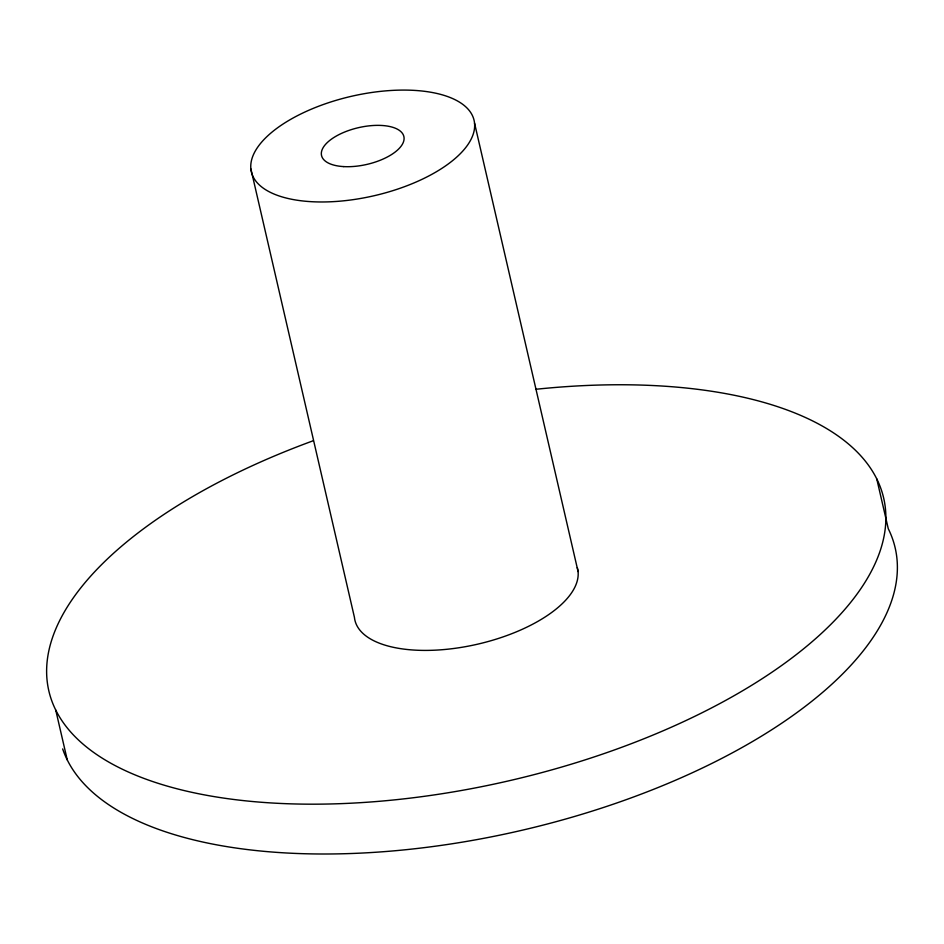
<?xml version="1.0" encoding="UTF-8"?>
<svg xmlns="http://www.w3.org/2000/svg" width="944" height="944" viewBox="0 0 944 944"><rect width="100%" height="100%" fill="white"/><g stroke="black" fill="none" stroke-linecap="round" stroke-linejoin="round"><path stroke-width="1.42" d="M876.764 478.891L888.269 528.723A428.411 191.16 -13 0 1 552.134 822.743A428.411 191.16 -13 0 1 62.67 748.922M474.537 123.109A114.283 50.988 -13 0 1 311.402 201.686A114.283 50.988 -13 0 1 302.222 113.292A114.283 50.988 -13 0 1 474.537 123.109L578.07 571.545M250.903 168.952L354.437 617.388A114.283 50.988 -13 0 0 475.918 644.563A114.283 50.988 -13 0 0 577.303 567.627M55.731 710.041L67.236 759.861M535.614 389.306A428.411 191.16 -13 0 1 832.502 622.71A428.411 191.16 -13 0 1 149.931 780.582A428.411 191.16 -13 0 1 313.29 440.73M343.746 166.604A42.244 18.845 -13 0 0 404.044 137.553A42.244 18.845 -13 0 0 340.359 133.93A42.244 18.845 -13 0 0 343.746 166.604"/></g></svg>
